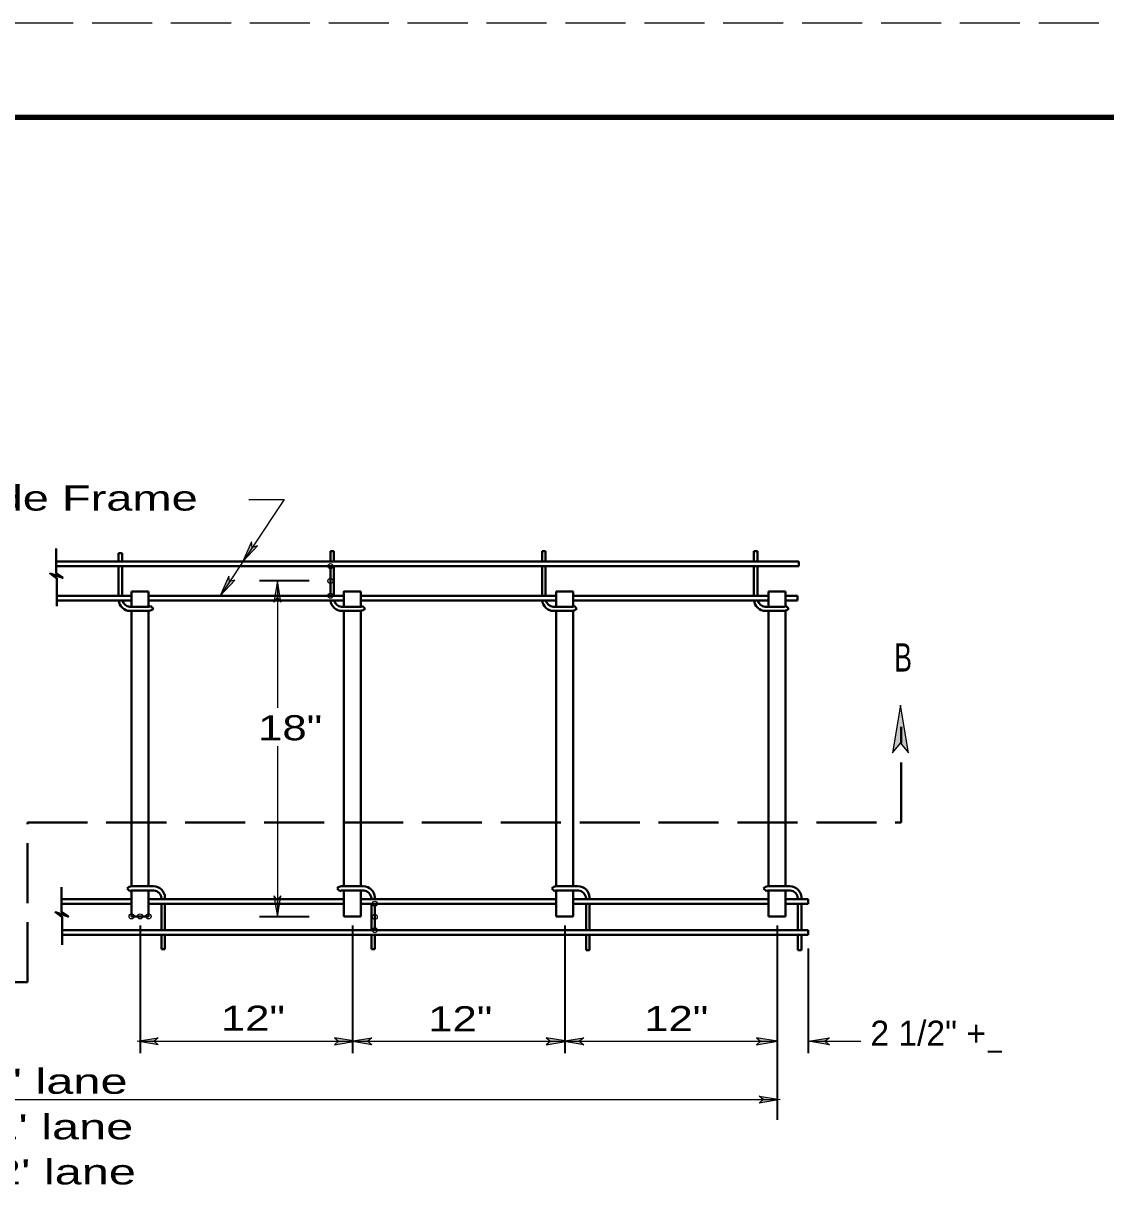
# Model space of a CAD drawing. Extents: x 36.9 to 72.2, y 19.2 to 41.2.
# Drawn here: x 45.08 to 50.81, y 35.03 to 41.18 of the extents above; entities that cross this region are included whole.
import ezdxf

# ---------------------------------------------------------------- set-up
doc = ezdxf.new("R2010")
doc.units = 0
doc.header["$LTSCALE"] = 0.053
doc.header["$PDMODE"] = 32
doc.header["$PDSIZE"] = 0.0265
doc.linetypes.add('LONG_DASHED', pattern=[7.5, 6, -1.5])
doc.layers.add('1', color=7, linetype='Continuous', lineweight=40)
doc.layers.add('61', color=7, linetype='Continuous', lineweight=25)
doc.layers.add('60', color=7, linetype='Continuous')

msp = doc.modelspace()

# ---------------------------------------------------------------- hatches: boundary and pattern name
at = {"layer": '61'}
for points in [[(46.23867, 38.3295), (46.31658, 38.41283), (46.2885, 38.4045), (46.28533, 38.43358)], [(46.11825, 38.14825), (46.19617, 38.2315), (46.16808, 38.22317), (46.16492, 38.25225)], [(46.42225, 38.22667), (46.4035, 38.11417), (46.42225, 38.13667), (46.441, 38.11417)], [(49.72275, 37.56875), (49.68058, 37.31567), (49.72275, 37.36625), (49.765, 37.31567)], [(46.42225, 36.44625), (46.441, 36.55875), (46.42225, 36.53625), (46.4035, 36.55875)], [(45.67867, 35.78792), (45.79117, 35.80667), (45.76867, 35.78792), (45.79117, 35.76917)], [(46.83633, 35.78792), (46.72383, 35.80667), (46.74633, 35.78792), (46.72383, 35.76917)], [(46.81067, 35.78792), (46.92317, 35.80667), (46.90067, 35.78792), (46.92317, 35.76917)], [(47.959, 35.78792), (47.8465, 35.80667), (47.869, 35.78792), (47.8465, 35.76917)], [(47.93333, 35.78792), (48.04583, 35.80667), (48.02333, 35.78792), (48.04583, 35.76917)], [(49.07217, 35.78792), (48.95967, 35.80667), (48.98217, 35.78792), (48.95967, 35.76917)], [(49.23517, 35.78792), (49.34767, 35.80667), (49.32517, 35.78792), (49.34767, 35.76917)], [(49.08633, 35.47833), (48.97383, 35.45958), (48.99633, 35.47833), (48.97383, 35.49708)], [(49.08633, 35.47833), (48.97383, 35.45958), (48.99633, 35.47833), (48.97383, 35.49708)]]:
    msp.add_hatch(color=256, dxfattribs=at).paths.add_polyline_path(points)

# ---------------------------------------------------------------- linework, layer by layer
at = {"layer": '1', "linetype": 'LONG_DASHED', "lineweight": 25}
msp.add_line((72.09225, 41.18142), (36.89225, 41.18142), dxfattribs=at)
at = {"layer": '1', "lineweight": 158}
msp.add_line((72.00892, 40.68142), (39.50892, 40.68142), dxfattribs=at)
at = {"layer": '1'}
for p, q in [((45.59883, 38.37442), (45.58083, 38.37442)), ((45.58083, 38.37442), (45.58083, 38.3295)), ((45.59883, 38.3295), (45.59883, 38.37442)), ((46.721, 38.38483), (46.703, 38.38483)), ((46.703, 38.38483), (46.703, 38.3295)), ((46.721, 38.3295), (46.721, 38.38483)), ((47.84308, 38.38483), (47.82508, 38.38483)), ((47.82508, 38.38483), (47.82508, 38.3295)), ((47.84308, 38.3295), (47.84308, 38.38483)), ((48.96525, 38.38483), (48.94725, 38.38483)), ((48.94725, 38.38483), (48.94725, 38.3295)), ((48.96525, 38.3295), (48.96525, 38.38483)), ((45.251, 38.3295), (49.18533, 38.3295)), ((49.18533, 38.305), (45.251, 38.305)), ((45.58083, 38.305), (45.58083, 38.14825)), ((45.59883, 38.14825), (45.59883, 38.305)), ((46.703, 38.305), (46.703, 38.14825)), ((46.721, 38.14825), (46.721, 38.305)), ((47.82508, 38.305), (47.82508, 38.14825)), ((47.84308, 38.14825), (47.84308, 38.305)), ((48.94725, 38.305), (48.94725, 38.14825)), ((48.96525, 38.14825), (48.96525, 38.305)), ((49.18533, 38.3295), (49.18533, 38.305)), ((45.73967, 38.1715), (45.64967, 38.1715)), ((45.64967, 38.1715), (45.64967, 38.0895)), ((45.64967, 38.1715), (45.64967, 38.09525)), ((45.73967, 38.08942), (45.73967, 38.1715)), ((46.77467, 38.1715), (46.77467, 38.0945)), ((46.86467, 38.08942), (46.86467, 38.1715)), ((47.98967, 38.1715), (47.89967, 38.1715)), ((47.89967, 38.1715), (47.89967, 38.0895)), ((47.89967, 38.1715), (47.89967, 38.09683)), ((47.98967, 38.09083), (47.98967, 38.1715)), ((49.11467, 38.1715), (49.02467, 38.1715)), ((49.02467, 38.1715), (49.02467, 38.0895)), ((49.02467, 38.1715), (49.02467, 38.09942)), ((49.11467, 38.09275), (49.11467, 38.1715)), ((45.64967, 38.12375), (45.25367, 38.12375)), ((45.25917, 38.14825), (45.25475, 38.149)), ((45.25917, 38.14825), (45.64967, 38.14825)), ((45.73967, 38.14825), (46.77467, 38.14825)), ((46.77467, 38.12375), (45.73967, 38.12375)), ((45.76475, 38.0795), (45.74992, 38.09433)), ((46.86467, 38.14825), (47.89967, 38.14825)), ((47.89967, 38.12375), (46.86467, 38.12375)), ((46.88692, 38.0795), (46.87208, 38.09433)), ((47.98967, 38.14825), (49.02467, 38.14825)), ((49.02467, 38.12375), (47.98967, 38.12375)), ((48.009, 38.0795), (47.99417, 38.09433)), ((49.11467, 38.14825), (49.17708, 38.14825)), ((49.17708, 38.12375), (49.11467, 38.12375)), ((49.13117, 38.0795), (49.11633, 38.09433)), ((49.17708, 38.14825), (49.17708, 38.12375)), ((45.74133, 38.08942), (45.63958, 38.0895)), ((45.642, 38.06783), (45.74133, 38.06775)), ((45.64967, 38.06783), (45.64967, 36.60883)), ((45.64967, 38.06783), (45.64967, 36.61775)), ((45.73967, 36.60875), (45.73967, 38.06775)), ((46.8635, 38.08942), (46.76175, 38.0895)), ((46.76417, 38.06783), (46.8635, 38.06775)), ((46.77467, 38.06783), (46.77467, 36.60883)), ((46.86467, 36.60875), (46.86467, 38.06775)), ((47.98558, 38.08942), (47.88383, 38.0895)), ((47.88625, 38.06783), (47.98558, 38.06775)), ((47.89967, 38.06783), (47.89967, 36.60883)), ((47.89967, 38.06783), (47.89967, 36.63408)), ((47.98967, 36.60875), (47.98967, 38.06775)), ((49.10775, 38.08942), (49.006, 38.0895)), ((49.00842, 38.06783), (49.10775, 38.06775)), ((49.02467, 38.06783), (49.02467, 36.60883)), ((49.02467, 38.06783), (49.02467, 36.62475)), ((49.11467, 36.60875), (49.11467, 38.06942)), ((45.64108, 36.58225), (45.62617, 36.59725)), ((45.64967, 36.60883), (45.76525, 36.60875)), ((45.64967, 36.58717), (45.64967, 36.44942)), ((45.76775, 36.58708), (45.64967, 36.58717)), ((45.73967, 36.44942), (45.73967, 36.58708)), ((46.75283, 36.58225), (46.73792, 36.59725)), ((46.76142, 36.60883), (46.877, 36.60875)), ((46.8795, 36.58708), (46.76142, 36.58717)), ((46.77467, 36.58717), (46.77467, 36.44942)), ((46.86467, 36.44942), (46.86467, 36.58708)), ((47.89058, 36.58225), (47.87567, 36.59725)), ((47.89917, 36.60883), (48.01475, 36.60875)), ((48.01725, 36.58708), (47.89917, 36.58717)), ((47.89967, 36.58717), (47.89967, 36.44942)), ((47.98967, 36.44942), (47.98967, 36.58708)), ((49.01275, 36.58225), (48.99792, 36.59725)), ((49.02133, 36.60883), (49.13692, 36.60875)), ((49.13942, 36.58708), (49.02133, 36.58717)), ((49.02467, 36.58717), (49.02467, 36.44942)), ((49.02467, 36.58717), (49.02467, 36.484)), ((49.11467, 36.44942), (49.11467, 36.58708)), ((45.27842, 36.54083), (45.64967, 36.54083)), ((45.64967, 36.51642), (45.27975, 36.51642)), ((45.73967, 36.54083), (46.77467, 36.54083)), ((46.77467, 36.51642), (45.73967, 36.51642)), ((45.80842, 36.54083), (45.80842, 36.54575)), ((45.80842, 36.376), (45.80842, 36.51642)), ((45.82642, 36.54925), (45.82642, 36.54083)), ((45.82642, 36.51642), (45.82642, 36.376)), ((46.86467, 36.54083), (47.89967, 36.54083)), ((47.89967, 36.51642), (46.86467, 36.51642)), ((46.92017, 36.54083), (46.92017, 36.54575)), ((46.92017, 36.376), (46.92017, 36.51642)), ((46.93817, 36.54925), (46.93817, 36.54083)), ((46.93817, 36.51642), (46.93817, 36.376)), ((47.98967, 36.54083), (49.02467, 36.54083)), ((49.02467, 36.51642), (47.98967, 36.51642)), ((48.05792, 36.54083), (48.05792, 36.54575)), ((48.05792, 36.376), (48.05792, 36.51642)), ((48.07592, 36.54925), (48.07592, 36.54083)), ((48.07592, 36.51642), (48.07592, 36.376)), ((49.11467, 36.54083), (49.23483, 36.54083)), ((49.23483, 36.51642), (49.11467, 36.51642)), ((49.18017, 36.54083), (49.18017, 36.54575)), ((49.18017, 36.376), (49.18017, 36.51642)), ((49.19817, 36.54925), (49.19817, 36.54083)), ((49.19817, 36.51642), (49.19817, 36.376)), ((49.23483, 36.54083), (49.23483, 36.51633)), ((45.64967, 36.44942), (45.73967, 36.44933)), ((46.77467, 36.44942), (46.86467, 36.44933)), ((47.89967, 36.44942), (47.98967, 36.44933)), ((49.02467, 36.44942), (49.11467, 36.44933)), ((45.2825, 36.376), (49.23483, 36.376)), ((49.23483, 36.376), (49.23483, 36.3515)), ((49.23483, 36.3515), (45.28392, 36.3515)), ((45.80842, 36.27492), (45.80842, 36.3515)), ((45.82642, 36.3515), (45.82642, 36.27492)), ((46.92017, 36.27492), (46.92017, 36.3515)), ((46.93817, 36.3515), (46.93817, 36.27492)), ((48.05792, 36.26967), (48.05792, 36.3515)), ((48.07592, 36.3515), (48.07592, 36.26967)), ((49.18017, 36.26967), (49.18017, 36.3515)), ((49.19817, 36.3515), (49.19817, 36.26967)), ((45.82642, 36.27492), (45.80842, 36.27492)), ((46.93817, 36.27492), (46.92017, 36.27492)), ((48.07592, 36.26967), (48.05792, 36.26967)), ((49.19817, 36.26967), (49.18017, 36.26967))]:
    msp.add_line(p, q, dxfattribs=at)
for points in [[(45.24992, 38.39858), (45.24992, 38.2665), (45.28492, 38.24225), (45.2175, 38.26525), (45.25392, 38.23958), (45.25392, 38.09258)], [(46.86467, 38.1715), (46.77467, 38.1715), (46.77467, 38.0895)], [(45.27842, 36.60442), (45.27842, 36.47233), (45.3135, 36.448), (45.24617, 36.471), (45.2825, 36.44542), (45.2825, 36.29842)]]:
    msp.add_lwpolyline(points, dxfattribs=at)
at = {"layer": '1', "linetype": 'LONG_DASHED'}
msp.add_lwpolyline([(40.73617, 36.61608), (40.73617, 36.10117), (45.09767, 36.10117), (45.09767, 36.94725), (49.72633, 36.94725), (49.72633, 37.453)], dxfattribs=at)
at = {"layer": '1'}
for centre, radius, start, end in [((45.642, 38.12905), 0.06125, 185.00647, 270), ((45.64566, 38.13627), 0.04719, 195.58611, 262.52426), ((45.73775, 38.1054), 0.01642, 282.52881, 317.61576), ((46.76419, 38.12905), 0.06125, 185.00647, 270), ((46.76784, 38.13627), 0.04719, 195.58611, 262.52426), ((46.85994, 38.1054), 0.01642, 282.52881, 317.61576), ((47.88625, 38.12905), 0.06125, 185.00647, 270), ((47.88991, 38.13627), 0.04719, 195.58611, 262.52426), ((47.982, 38.1054), 0.01642, 282.52881, 317.61576), ((49.00844, 38.12905), 0.06125, 185.00647, 270), ((49.01209, 38.13627), 0.04719, 195.58611, 262.52426), ((49.10419, 38.1054), 0.01642, 282.52881, 317.61576), ((45.73631, 38.10733), 0.03978, 277.17526, 315.6296), ((46.8585, 38.10733), 0.03978, 277.17526, 315.6296), ((47.98056, 38.10733), 0.03978, 277.17526, 315.6296), ((49.10275, 38.10733), 0.03978, 277.17526, 315.6296), ((45.65462, 36.5694), 0.03978, 97.17526, 135.6296), ((45.65319, 36.57115), 0.01642, 102.52881, 137.61576), ((45.76525, 36.54749), 0.06125, 1.66664, 90), ((45.76159, 36.54027), 0.04719, 6.61674, 82.52426), ((46.76637, 36.5694), 0.03978, 97.17526, 135.6296), ((46.76494, 36.57115), 0.01642, 102.52881, 137.61576), ((46.877, 36.54749), 0.06125, 1.66664, 90), ((46.87334, 36.54027), 0.04719, 6.61674, 82.52426), ((47.90413, 36.5694), 0.03978, 97.17526, 135.6296), ((47.90269, 36.57115), 0.01642, 102.52881, 137.61576), ((48.01475, 36.54749), 0.06125, 1.66664, 90), ((48.01109, 36.54027), 0.04719, 6.61674, 82.52426), ((49.02631, 36.5694), 0.03978, 97.17526, 135.6296), ((49.02488, 36.57115), 0.01642, 102.52881, 137.61576), ((49.13694, 36.54749), 0.06125, 1.66664, 90), ((49.13328, 36.54027), 0.04719, 6.61674, 82.52426)]:
    msp.add_arc(centre, radius, start, end, dxfattribs=at)
at = {"layer": '61', "lineweight": 35}
for p, q in [((46.59, 38.22667), (46.328, 38.22667)), ((46.59, 36.44625), (46.328, 36.44625)), ((45.69467, 36.40133), (45.69467, 35.72483)), ((46.81967, 36.40133), (46.81967, 35.72483)), ((47.94467, 36.40133), (47.94467, 35.72483)), ((49.06967, 36.40133), (49.06967, 35.37167)), ((49.23483, 36.27925), (49.23483, 35.72483)), ((50.1855, 35.73283), (50.2605, 35.73283))]:
    msp.add_line(p, q, dxfattribs=at)
at = {"layer": '61'}
for p, q in [((46.42225, 38.22667), (46.42225, 37.555)), ((46.42225, 37.35183), (46.42225, 36.44625)), ((45.69467, 35.789), (46.81967, 35.789)), ((46.81967, 35.789), (47.94467, 35.789)), ((47.94467, 35.789), (49.06967, 35.789)), ((49.23483, 35.789), (49.51358, 35.789)), ((41.19467, 35.47833), (49.06967, 35.47833))]:
    msp.add_line(p, q, dxfattribs=at)
msp.add_lwpolyline([(46.27, 38.65892), (46.4575, 38.65892), (46.11825, 38.14825)], dxfattribs=at)
for points in [[(46.23867, 38.3295), (46.31658, 38.41283), (46.2885, 38.4045), (46.28533, 38.43358)], [(46.11825, 38.14825), (46.19617, 38.2315), (46.16808, 38.22317), (46.16492, 38.25225)], [(46.42225, 38.22667), (46.4035, 38.11417), (46.42225, 38.13667), (46.441, 38.11417)], [(49.72275, 37.56875), (49.68058, 37.31567), (49.72275, 37.36625), (49.765, 37.31567)], [(46.42225, 36.44625), (46.441, 36.55875), (46.42225, 36.53625), (46.4035, 36.55875)], [(45.67867, 35.78792), (45.79117, 35.80667), (45.76867, 35.78792), (45.79117, 35.76917)], [(46.83633, 35.78792), (46.72383, 35.80667), (46.74633, 35.78792), (46.72383, 35.76917)], [(46.81067, 35.78792), (46.92317, 35.80667), (46.90067, 35.78792), (46.92317, 35.76917)], [(47.959, 35.78792), (47.8465, 35.80667), (47.869, 35.78792), (47.8465, 35.76917)], [(47.93333, 35.78792), (48.04583, 35.80667), (48.02333, 35.78792), (48.04583, 35.76917)], [(49.07217, 35.78792), (48.95967, 35.80667), (48.98217, 35.78792), (48.95967, 35.76917)], [(49.23517, 35.78792), (49.34767, 35.80667), (49.32517, 35.78792), (49.34767, 35.76917)], [(49.08633, 35.47833), (48.97383, 35.45958), (48.99633, 35.47833), (48.97383, 35.49708)], [(49.08633, 35.47833), (48.97383, 35.45958), (48.99633, 35.47833), (48.97383, 35.49708)]]:
    msp.add_lwpolyline(points, close=True, dxfattribs=at)
for p in [(46.703, 38.305), (46.703, 38.22667), (46.703, 38.14825), (46.93817, 36.51642), (45.64967, 36.44942), (45.69467, 36.44942), (45.73967, 36.44933), (46.93817, 36.44625), (46.93817, 36.376)]:
    msp.add_point(p, dxfattribs=at)

# ---------------------------------------------------------------- texts
at = {"layer": '60'}
for s, height, width, p in [('Side Frame', 0.133, 1.4, (44.71308, 38.59925)), ('B', 0.15, 0.7, (49.69042, 37.7465)), ('18"', 0.133, 1.3, (46.32, 37.38225)), ('12"', 0.133, 1.3, (46.123, 35.84333)), ('12"', 0.133, 1.3, (47.22158, 35.84033)), ('12"', 0.133, 1.3, (48.36583, 35.84133)), ('9\'-0" for 10\' lane', 0.133, 1.45, (43.77508, 35.50933)), ('10\'-0" for 11\' lane', 0.133, 1.45, (43.662, 35.26808)), ('11\'-0" for 12\' lane', 0.133, 1.45, (43.67608, 35.02925))]:
    msp.add_text(s, height=height, dxfattribs=dict(at, width=width)).set_placement(p)
msp.add_text('2 1/2" +', height=0.133, dxfattribs=at).set_placement((49.56417, 35.76408))

doc.saveas('drawing.dxf')
